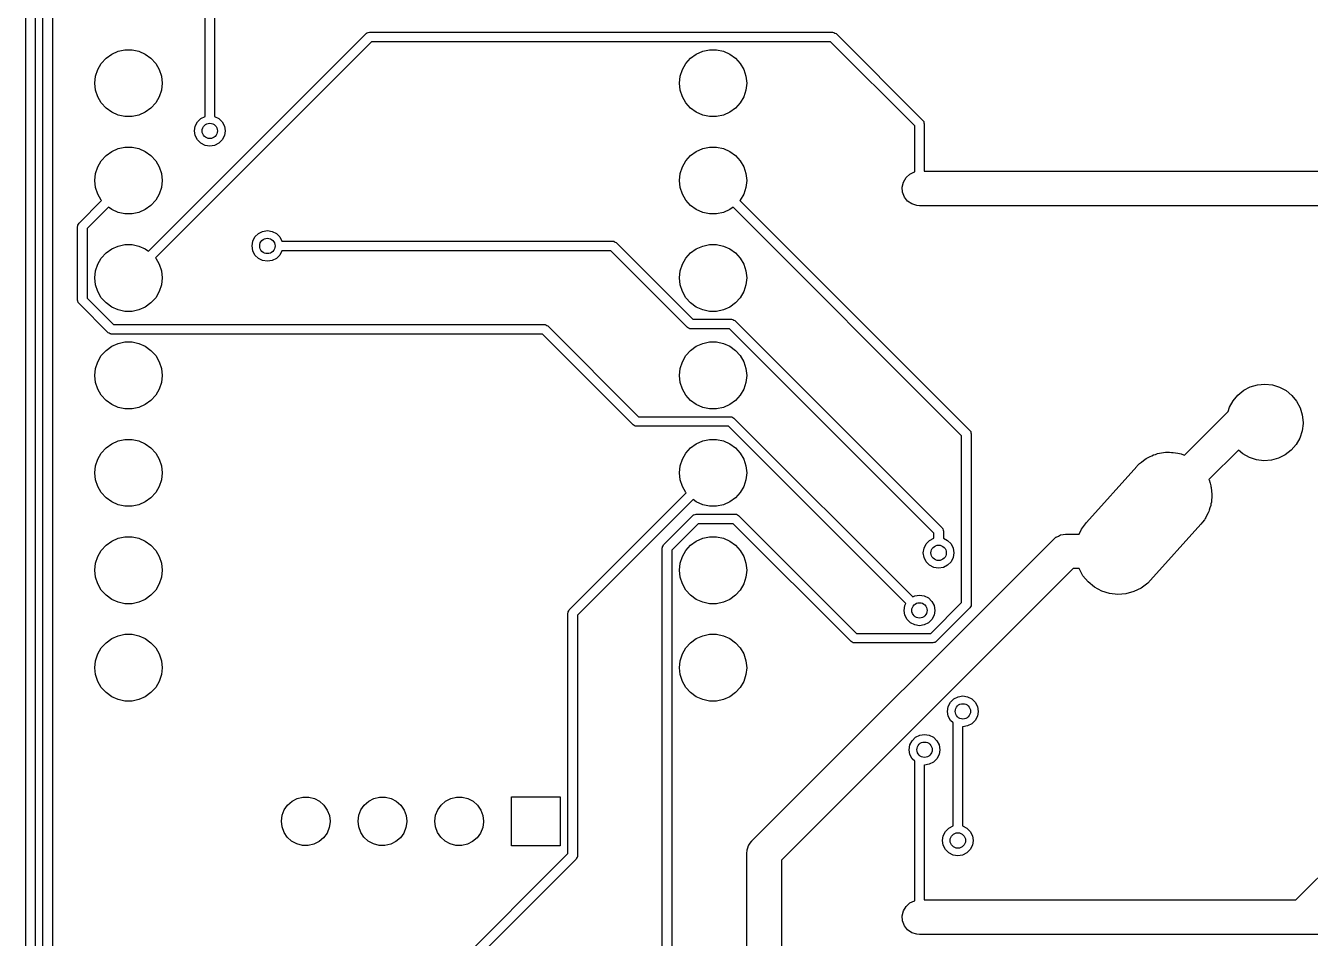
# Model space of a CAD drawing. Extents: x 124.3 to 210.2, y -114.7 to -26.3.
# Drawn here: x 127.2 to 160.69, y -67.05 to -43.26 of the extents above; entities that cross this region are included whole.
import ezdxf

# ---------------------------------------------------------------- set-up
doc = ezdxf.new("R2010")
doc.units = 0
doc.layers.add('BLACK', color=7, linetype='CONTINUOUS')

msp = doc.modelspace()

# ---------------------------------------------------------------- linework, layer by layer
at = {"layer": 'BLACK', "linetype": 'CONTINUOUS'}
for p, q in [((127.2, -106.11), (127.2, -32.8311)), ((127.45, -32.8829), (127.45, -106.058)), ((127.65, -103.141), (127.65, -34.159)), ((127.9, -34.2108), (127.9, -103.089)), ((131.875, -45.6203), (131.875, -36.7658)), ((132.125, -36.714), (132.125, -45.6203)), ((130.402, -49.1357), (136.073, -43.4643)), ((136.073, -43.4643), (136.091, -43.451)), ((136.091, -43.451), (136.094, -43.4475)), ((136.094, -43.4475), (136.096, -43.4467)), ((136.096, -43.4467), (136.102, -43.4428)), ((136.102, -43.4428), (136.132, -43.4364)), ((136.132, -43.4364), (136.161, -43.4277)), ((136.161, -43.4277), (148.237, -43.4277)), ((148.237, -43.4277), (148.259, -43.4309)), ((148.259, -43.4309), (148.263, -43.4306)), ((148.263, -43.4306), (148.266, -43.4319)), ((148.266, -43.4319), (148.272, -43.4328)), ((148.272, -43.4328), (148.298, -43.4495)), ((148.298, -43.4495), (148.325, -43.4643)), ((148.325, -43.4643), (150.588, -45.7277)), ((136.213, -43.6777), (130.581, -49.3099)), ((148.185, -43.6777), (136.213, -43.6777)), ((150.375, -45.8679), (148.185, -43.6777)), ((129.171, -44.2389), (129.294, -44.1028)), ((129.294, -44.1028), (129.442, -43.9951)), ((129.442, -43.9951), (129.609, -43.9206)), ((129.609, -43.9206), (129.788, -43.8825)), ((129.788, -43.8825), (129.972, -43.8825)), ((129.972, -43.8825), (130.151, -43.9206)), ((130.151, -43.9206), (130.318, -43.9951)), ((130.318, -43.9951), (130.466, -44.1028)), ((130.466, -44.1028), (130.589, -44.2389)), ((144.411, -44.2389), (144.534, -44.1028)), ((144.534, -44.1028), (144.682, -43.9951)), ((144.682, -43.9951), (144.849, -43.9206)), ((144.849, -43.9206), (145.028, -43.8825)), ((145.028, -43.8825), (145.212, -43.8825)), ((145.212, -43.8825), (145.391, -43.9206)), ((145.391, -43.9206), (145.558, -43.9951)), ((145.558, -43.9951), (145.706, -44.1028)), ((145.706, -44.1028), (145.829, -44.2389)), ((129.023, -44.5718), (129.079, -44.3976)), ((129.079, -44.3976), (129.171, -44.2389)), ((130.589, -44.2389), (130.681, -44.3976)), ((130.681, -44.3976), (130.737, -44.5718)), ((144.263, -44.5718), (144.319, -44.3976)), ((144.319, -44.3976), (144.411, -44.2389)), ((145.829, -44.2389), (145.921, -44.3976)), ((145.921, -44.3976), (145.977, -44.5718)), ((129.004, -44.754), (129.023, -44.5718)), ((129.023, -44.9362), (129.004, -44.754)), ((130.737, -44.5718), (130.756, -44.754)), ((130.756, -44.754), (130.737, -44.9362)), ((144.244, -44.754), (144.263, -44.5718)), ((144.263, -44.9362), (144.244, -44.754)), ((145.977, -44.5718), (145.996, -44.754)), ((145.996, -44.754), (145.977, -44.9362)), ((129.079, -45.1104), (129.023, -44.9362)), ((129.171, -45.2691), (129.079, -45.1104)), ((130.681, -45.1104), (130.589, -45.2691)), ((130.737, -44.9362), (130.681, -45.1104)), ((144.319, -45.1104), (144.263, -44.9362)), ((144.411, -45.2691), (144.319, -45.1104)), ((145.921, -45.1104), (145.829, -45.2691)), ((145.977, -44.9362), (145.921, -45.1104)), ((129.294, -45.4052), (129.171, -45.2691)), ((129.442, -45.5129), (129.294, -45.4052)), ((129.609, -45.5874), (129.442, -45.5129)), ((130.318, -45.5129), (130.151, -45.5874)), ((130.466, -45.4052), (130.318, -45.5129)), ((130.589, -45.2691), (130.466, -45.4052)), ((144.534, -45.4052), (144.411, -45.2691)), ((144.682, -45.5129), (144.534, -45.4052)), ((144.849, -45.5874), (144.682, -45.5129)), ((145.558, -45.5129), (145.391, -45.5874)), ((145.706, -45.4052), (145.558, -45.5129)), ((145.829, -45.2691), (145.706, -45.4052)), ((129.788, -45.6255), (129.609, -45.5874)), ((129.972, -45.6255), (129.788, -45.6255)), ((130.151, -45.5874), (129.972, -45.6255)), ((131.6, -46), (131.62, -45.8764)), ((131.62, -45.8764), (131.676, -45.7649)), ((131.676, -45.7649), (131.765, -45.6764)), ((131.765, -45.6764), (131.875, -45.6203)), ((132.125, -45.6203), (132.235, -45.6764)), ((132.235, -45.6764), (132.324, -45.7649)), ((132.324, -45.7649), (132.38, -45.8764)), ((132.38, -45.8764), (132.4, -46)), ((145.028, -45.6255), (144.849, -45.5874)), ((145.212, -45.6255), (145.028, -45.6255)), ((145.391, -45.5874), (145.212, -45.6255)), ((150.375, -47.0688), (150.375, -45.8679)), ((150.588, -45.7277), (150.602, -45.7455)), ((150.602, -45.7455), (150.605, -45.7485)), ((150.605, -45.7485), (150.606, -45.7512)), ((150.606, -45.7512), (150.61, -45.7564)), ((150.61, -45.7564), (150.616, -45.7865)), ((150.616, -45.7865), (150.625, -45.8161)), ((150.625, -45.8161), (150.625, -47.05)), ((131.62, -46.1236), (131.6, -46)), ((131.676, -46.2351), (131.62, -46.1236)), ((132.38, -46.1236), (132.324, -46.2351)), ((132.4, -46), (132.38, -46.1236)), ((129.294, -46.6428), (129.442, -46.5351)), ((129.442, -46.5351), (129.609, -46.4606)), ((129.609, -46.4606), (129.788, -46.4225)), ((129.788, -46.4225), (129.972, -46.4225)), ((129.972, -46.4225), (130.151, -46.4606)), ((130.151, -46.4606), (130.318, -46.5351)), ((130.318, -46.5351), (130.466, -46.6428)), ((131.765, -46.3236), (131.676, -46.2351)), ((131.876, -46.3804), (131.765, -46.3236)), ((132, -46.4), (131.876, -46.3804)), ((132.124, -46.3804), (132, -46.4)), ((132.235, -46.3236), (132.124, -46.3804)), ((132.324, -46.2351), (132.235, -46.3236)), ((144.534, -46.6428), (144.682, -46.5351)), ((144.682, -46.5351), (144.849, -46.4606)), ((144.849, -46.4606), (145.028, -46.4225)), ((145.028, -46.4225), (145.212, -46.4225)), ((145.212, -46.4225), (145.391, -46.4606)), ((145.391, -46.4606), (145.558, -46.5351)), ((145.558, -46.5351), (145.706, -46.6428)), ((129.079, -46.9376), (129.171, -46.7789)), ((129.171, -46.7789), (129.294, -46.6428)), ((130.466, -46.6428), (130.589, -46.7789)), ((130.589, -46.7789), (130.681, -46.9376)), ((144.319, -46.9376), (144.411, -46.7789)), ((144.411, -46.7789), (144.534, -46.6428)), ((145.706, -46.6428), (145.829, -46.7789)), ((145.829, -46.7789), (145.921, -46.9376)), ((129.004, -47.294), (129.023, -47.1118)), ((129.023, -47.1118), (129.079, -46.9376)), ((130.681, -46.9376), (130.737, -47.1118)), ((130.737, -47.1118), (130.756, -47.294)), ((144.244, -47.294), (144.263, -47.1118)), ((144.263, -47.1118), (144.319, -46.9376)), ((145.921, -46.9376), (145.977, -47.1118)), ((145.977, -47.1118), (145.996, -47.294)), ((150.082, -47.3343), (150.149, -47.2186)), ((150.149, -47.2186), (150.247, -47.1278)), ((150.247, -47.1278), (150.368, -47.0699)), ((150.368, -47.0699), (150.375, -47.0688)), ((150.625, -47.05), (161.314, -47.05)), ((129.023, -47.4762), (129.004, -47.294)), ((129.079, -47.6504), (129.023, -47.4762)), ((130.737, -47.4762), (130.681, -47.6504)), ((130.756, -47.294), (130.737, -47.4762)), ((144.263, -47.4762), (144.244, -47.294)), ((144.319, -47.6504), (144.263, -47.4762)), ((145.977, -47.4762), (145.921, -47.6504)), ((145.996, -47.294), (145.977, -47.4762)), ((150.051, -47.4647), (150.082, -47.3343)), ((150.061, -47.5982), (150.051, -47.4647)), ((128.59, -48.4069), (129.179, -47.8181)), ((129.171, -47.8091), (129.079, -47.6504)), ((129.179, -47.8181), (129.171, -47.8091)), ((130.589, -47.8091), (130.466, -47.9452)), ((130.681, -47.6504), (130.589, -47.8091)), ((144.411, -47.8091), (144.319, -47.6504)), ((144.534, -47.9452), (144.411, -47.8091)), ((145.829, -47.8091), (145.821, -47.8181)), ((145.821, -47.8181), (151.813, -53.8106)), ((145.921, -47.6504), (145.829, -47.8091)), ((150.109, -47.723), (150.061, -47.5982)), ((150.192, -47.828), (150.109, -47.723)), ((150.302, -47.9041), (150.192, -47.828)), ((129.358, -47.9923), (128.804, -48.5471)), ((129.442, -48.0529), (129.358, -47.9923)), ((129.609, -48.1274), (129.442, -48.0529)), ((129.788, -48.1655), (129.609, -48.1274)), ((129.972, -48.1655), (129.788, -48.1655)), ((130.151, -48.1274), (129.972, -48.1655)), ((130.318, -48.0529), (130.151, -48.1274)), ((130.466, -47.9452), (130.318, -48.0529)), ((144.682, -48.0529), (144.534, -47.9452)), ((144.849, -48.1274), (144.682, -48.0529)), ((145.028, -48.1655), (144.849, -48.1274)), ((145.212, -48.1655), (145.028, -48.1655)), ((145.391, -48.1274), (145.212, -48.1655)), ((145.558, -48.0529), (145.391, -48.1274)), ((145.642, -47.9923), (145.558, -48.0529)), ((151.6, -53.9508), (145.642, -47.9923)), ((150.43, -47.9445), (150.302, -47.9041)), ((150.5, -47.95), (150.43, -47.9445)), ((194.413, -47.95), (150.5, -47.95)), ((128.554, -48.4953), (128.557, -48.4733)), ((128.554, -50.4106), (128.554, -48.4953)), ((128.557, -48.4687), (128.558, -48.4662)), ((128.557, -48.4733), (128.557, -48.4687)), ((128.558, -48.4662), (128.559, -48.4598)), ((128.559, -48.4598), (128.576, -48.4339)), ((128.576, -48.4339), (128.59, -48.4069)), ((128.804, -48.5471), (128.804, -50.3588)), ((133.1, -49), (133.12, -48.8764)), ((133.12, -48.8764), (133.176, -48.7649)), ((133.176, -48.7649), (133.265, -48.6764)), ((133.265, -48.6764), (133.376, -48.6196)), ((133.376, -48.6196), (133.5, -48.6)), ((133.5, -48.6), (133.624, -48.6196)), ((133.624, -48.6196), (133.735, -48.6764)), ((133.735, -48.6764), (133.824, -48.7649)), ((133.824, -48.7649), (133.88, -48.875)), ((133.88, -48.875), (142.508, -48.875)), ((142.508, -48.875), (142.53, -48.8782)), ((142.53, -48.8782), (142.535, -48.8779)), ((142.535, -48.8779), (142.537, -48.8792)), ((142.537, -48.8792), (142.544, -48.8801)), ((142.544, -48.8801), (142.569, -48.8968)), ((129.171, -49.3189), (129.294, -49.1828)), ((129.294, -49.1828), (129.442, -49.0751)), ((129.442, -49.0751), (129.609, -49.0006)), ((129.609, -49.0006), (129.788, -48.9625)), ((129.788, -48.9625), (129.972, -48.9625)), ((129.972, -48.9625), (130.151, -49.0006)), ((130.151, -49.0006), (130.318, -49.0751)), ((130.318, -49.0751), (130.402, -49.1357)), ((133.12, -49.1236), (133.1, -49)), ((133.176, -49.2351), (133.12, -49.1236)), ((133.88, -49.125), (133.824, -49.2351)), ((142.456, -49.125), (133.88, -49.125)), ((144.455, -51.1237), (142.456, -49.125)), ((142.569, -48.8968), (142.596, -48.9116)), ((142.596, -48.9116), (144.595, -50.9103)), ((144.411, -49.3189), (144.534, -49.1828)), ((144.534, -49.1828), (144.682, -49.0751)), ((144.682, -49.0751), (144.849, -49.0006)), ((144.849, -49.0006), (145.028, -48.9625)), ((145.028, -48.9625), (145.212, -48.9625)), ((145.212, -48.9625), (145.391, -49.0006)), ((145.391, -49.0006), (145.558, -49.0751)), ((145.558, -49.0751), (145.706, -49.1828)), ((145.706, -49.1828), (145.829, -49.3189)), ((129.023, -49.6518), (129.079, -49.4776)), ((129.079, -49.4776), (129.171, -49.3189)), ((130.581, -49.3099), (130.589, -49.3189)), ((130.589, -49.3189), (130.681, -49.4776)), ((130.681, -49.4776), (130.737, -49.6518)), ((133.265, -49.3236), (133.176, -49.2351)), ((133.376, -49.3804), (133.265, -49.3236)), ((133.5, -49.4), (133.376, -49.3804)), ((133.624, -49.3804), (133.5, -49.4)), ((133.735, -49.3236), (133.624, -49.3804)), ((133.824, -49.2351), (133.735, -49.3236)), ((144.263, -49.6518), (144.319, -49.4776)), ((144.319, -49.4776), (144.411, -49.3189)), ((145.829, -49.3189), (145.921, -49.4776)), ((145.921, -49.4776), (145.977, -49.6518)), ((129.004, -49.834), (129.023, -49.6518)), ((129.023, -50.0162), (129.004, -49.834)), ((130.737, -49.6518), (130.756, -49.834)), ((130.756, -49.834), (130.737, -50.0162)), ((144.244, -49.834), (144.263, -49.6518)), ((144.263, -50.0162), (144.244, -49.834)), ((145.977, -49.6518), (145.996, -49.834)), ((145.996, -49.834), (145.977, -50.0162)), ((129.079, -50.1904), (129.023, -50.0162)), ((129.171, -50.3491), (129.079, -50.1904)), ((130.681, -50.1904), (130.589, -50.3491)), ((130.737, -50.0162), (130.681, -50.1904)), ((144.319, -50.1904), (144.263, -50.0162)), ((144.411, -50.3491), (144.319, -50.1904)), ((145.921, -50.1904), (145.829, -50.3491)), ((145.977, -50.0162), (145.921, -50.1904)), ((128.562, -50.4402), (128.554, -50.4106)), ((128.569, -50.4703), (128.562, -50.4402)), ((128.573, -50.4755), (128.569, -50.4703)), ((128.574, -50.4782), (128.573, -50.4755)), ((128.577, -50.4812), (128.574, -50.4782)), ((128.59, -50.499), (128.577, -50.4812)), ((129.352, -51.2611), (128.59, -50.499)), ((128.804, -50.3588), (129.493, -51.0477)), ((129.294, -50.4852), (129.171, -50.3491)), ((129.442, -50.5929), (129.294, -50.4852)), ((130.466, -50.4852), (130.318, -50.5929)), ((130.589, -50.3491), (130.466, -50.4852)), ((144.534, -50.4852), (144.411, -50.3491)), ((144.682, -50.5929), (144.534, -50.4852)), ((145.706, -50.4852), (145.558, -50.5929)), ((145.829, -50.3491), (145.706, -50.4852)), ((129.609, -50.6674), (129.442, -50.5929)), ((129.788, -50.7055), (129.609, -50.6674)), ((129.972, -50.7055), (129.788, -50.7055)), ((130.151, -50.6674), (129.972, -50.7055)), ((130.318, -50.5929), (130.151, -50.6674)), ((144.849, -50.6674), (144.682, -50.5929)), ((145.028, -50.7055), (144.849, -50.6674)), ((145.212, -50.7055), (145.028, -50.7055)), ((145.391, -50.6674), (145.212, -50.7055)), ((145.558, -50.5929), (145.391, -50.6674)), ((129.493, -51.0477), (140.723, -51.0477)), ((140.723, -51.0477), (140.745, -51.0509)), ((140.745, -51.0509), (140.749, -51.0506)), ((140.749, -51.0506), (140.752, -51.0519)), ((140.752, -51.0519), (140.758, -51.0528)), ((140.758, -51.0528), (140.784, -51.0695)), ((140.784, -51.0695), (140.811, -51.0843)), ((140.811, -51.0843), (143.177, -53.4503)), ((144.482, -51.1385), (144.455, -51.1237)), ((144.508, -51.1552), (144.482, -51.1385)), ((144.514, -51.1561), (144.508, -51.1552)), ((144.517, -51.1574), (144.514, -51.1561)), ((144.521, -51.1571), (144.517, -51.1574)), ((144.543, -51.1603), (144.521, -51.1571)), ((145.549, -51.1603), (144.543, -51.1603)), ((144.595, -50.9103), (145.601, -50.9103)), ((150.875, -56.4861), (145.549, -51.1603)), ((145.601, -50.9103), (145.623, -50.9135)), ((145.623, -50.9135), (145.628, -50.9132)), ((145.628, -50.9132), (145.63, -50.9145)), ((145.63, -50.9145), (145.636, -50.9154)), ((145.636, -50.9154), (145.662, -50.9322)), ((145.662, -50.9322), (145.689, -50.9469)), ((145.689, -50.9469), (151.088, -56.3459)), ((129.379, -51.2759), (129.352, -51.2611)), ((129.405, -51.2926), (129.379, -51.2759)), ((129.412, -51.2935), (129.405, -51.2926)), ((129.414, -51.2948), (129.412, -51.2935)), ((129.419, -51.2945), (129.414, -51.2948)), ((129.441, -51.2977), (129.419, -51.2945)), ((140.671, -51.2977), (129.441, -51.2977)), ((129.442, -51.6151), (129.609, -51.5406)), ((129.609, -51.5406), (129.788, -51.5025)), ((129.788, -51.5025), (129.972, -51.5025)), ((129.972, -51.5025), (130.151, -51.5406)), ((130.151, -51.5406), (130.318, -51.6151)), ((143.001, -53.6273), (140.671, -51.2977)), ((144.682, -51.6151), (144.849, -51.5406)), ((144.849, -51.5406), (145.028, -51.5025)), ((145.028, -51.5025), (145.212, -51.5025)), ((145.212, -51.5025), (145.391, -51.5406)), ((145.391, -51.5406), (145.558, -51.6151)), ((129.079, -52.0176), (129.171, -51.8589)), ((129.171, -51.8589), (129.294, -51.7228)), ((129.294, -51.7228), (129.442, -51.6151)), ((130.318, -51.6151), (130.466, -51.7228)), ((130.466, -51.7228), (130.589, -51.8589)), ((130.589, -51.8589), (130.681, -52.0176)), ((144.319, -52.0176), (144.411, -51.8589)), ((144.411, -51.8589), (144.534, -51.7228)), ((144.534, -51.7228), (144.682, -51.6151)), ((145.558, -51.6151), (145.706, -51.7228)), ((145.706, -51.7228), (145.829, -51.8589)), ((145.829, -51.8589), (145.921, -52.0176)), ((129.004, -52.374), (129.023, -52.1918)), ((129.023, -52.1918), (129.079, -52.0176)), ((130.681, -52.0176), (130.737, -52.1918)), ((130.737, -52.1918), (130.756, -52.374)), ((144.244, -52.374), (144.263, -52.1918)), ((144.263, -52.1918), (144.319, -52.0176)), ((145.921, -52.0176), (145.977, -52.1918)), ((145.977, -52.1918), (145.996, -52.374)), ((129.023, -52.5562), (129.004, -52.374)), ((129.079, -52.7304), (129.023, -52.5562)), ((130.737, -52.5562), (130.681, -52.7304)), ((130.756, -52.374), (130.737, -52.5562)), ((144.263, -52.5562), (144.244, -52.374)), ((144.319, -52.7304), (144.263, -52.5562)), ((145.977, -52.5562), (145.921, -52.7304)), ((145.996, -52.374), (145.977, -52.5562)), ((129.171, -52.8891), (129.079, -52.7304)), ((129.294, -53.0252), (129.171, -52.8891)), ((130.589, -52.8891), (130.466, -53.0252)), ((130.681, -52.7304), (130.589, -52.8891)), ((144.411, -52.8891), (144.319, -52.7304)), ((144.534, -53.0252), (144.411, -52.8891)), ((145.829, -52.8891), (145.706, -53.0252)), ((145.921, -52.7304), (145.829, -52.8891)), ((158.675, -53.035), (158.8, -52.8855)), ((158.8, -52.8855), (158.952, -52.7632)), ((158.952, -52.7632), (159.125, -52.6728)), ((159.125, -52.6728), (159.313, -52.6177)), ((159.313, -52.6177), (159.507, -52.6)), ((159.507, -52.6), (159.701, -52.6204)), ((159.701, -52.6204), (159.888, -52.6781)), ((159.888, -52.6781), (160.059, -52.771)), ((160.059, -52.771), (160.21, -52.8954)), ((160.21, -52.8954), (160.333, -53.0466)), ((129.442, -53.1329), (129.294, -53.0252)), ((129.609, -53.2074), (129.442, -53.1329)), ((129.788, -53.2455), (129.609, -53.2074)), ((129.972, -53.2455), (129.788, -53.2455)), ((130.151, -53.2074), (129.972, -53.2455)), ((130.318, -53.1329), (130.151, -53.2074)), ((130.466, -53.0252), (130.318, -53.1329)), ((144.682, -53.1329), (144.534, -53.0252)), ((144.849, -53.2074), (144.682, -53.1329)), ((145.028, -53.2455), (144.849, -53.2074)), ((145.212, -53.2455), (145.028, -53.2455)), ((145.391, -53.2074), (145.212, -53.2455)), ((145.558, -53.1329), (145.391, -53.2074)), ((145.706, -53.0252), (145.558, -53.1329)), ((158.545, -53.3184), (158.581, -53.2061)), ((158.581, -53.2061), (158.675, -53.035)), ((160.333, -53.0466), (160.425, -53.2189)), ((160.425, -53.2189), (160.481, -53.4058)), ((143.177, -53.4503), (145.575, -53.4503)), ((145.575, -53.4503), (145.597, -53.4535)), ((145.597, -53.4535), (145.602, -53.4532)), ((145.602, -53.4532), (145.604, -53.4545)), ((145.604, -53.4545), (145.611, -53.4554)), ((145.611, -53.4554), (145.637, -53.4721)), ((145.637, -53.4721), (145.664, -53.4869)), ((145.664, -53.4869), (150.323, -58.1466)), ((157.409, -54.4546), (158.545, -53.3184)), ((160.481, -53.4058), (160.5, -53.6)), ((143.037, -53.6637), (143.001, -53.6273)), ((143.064, -53.6785), (143.037, -53.6637)), ((143.09, -53.6952), (143.064, -53.6785)), ((143.096, -53.6961), (143.09, -53.6952)), ((143.099, -53.6974), (143.096, -53.6961)), ((143.103, -53.6971), (143.099, -53.6974)), ((143.125, -53.7003), (143.103, -53.6971)), ((145.524, -53.7003), (143.125, -53.7003)), ((150.147, -58.3234), (145.524, -53.7003)), ((151.813, -53.8106), (151.827, -53.8284)), ((151.827, -53.8284), (151.83, -53.8315)), ((151.83, -53.8315), (151.831, -53.8342)), ((151.831, -53.8342), (151.835, -53.8394)), ((151.835, -53.8394), (151.841, -53.8695)), ((151.841, -53.8695), (151.85, -53.899)), ((151.85, -53.899), (151.85, -58.348)), ((160.475, -53.8215), (160.414, -54.0067)), ((160.5, -53.6279), (160.475, -53.8215)), ((160.5, -53.6), (160.5, -53.6279)), ((129.294, -54.2628), (129.442, -54.1551)), ((129.442, -54.1551), (129.609, -54.0806)), ((129.609, -54.0806), (129.788, -54.0425)), ((129.788, -54.0425), (129.972, -54.0425)), ((129.972, -54.0425), (130.151, -54.0806)), ((130.151, -54.0806), (130.318, -54.1551)), ((130.318, -54.1551), (130.466, -54.2628)), ((144.534, -54.2628), (144.682, -54.1551)), ((144.682, -54.1551), (144.849, -54.0806)), ((144.849, -54.0806), (145.028, -54.0425)), ((145.028, -54.0425), (145.212, -54.0425)), ((145.212, -54.0425), (145.391, -54.0806)), ((145.391, -54.0806), (145.558, -54.1551)), ((145.558, -54.1551), (145.706, -54.2628)), ((151.6, -58.2962), (151.6, -53.9508)), ((160.317, -54.1764), (160.19, -54.3242)), ((160.414, -54.0067), (160.317, -54.1764)), ((129.023, -54.7318), (129.079, -54.5576)), ((129.079, -54.5576), (129.171, -54.3989)), ((129.171, -54.3989), (129.294, -54.2628)), ((130.466, -54.2628), (130.589, -54.3989)), ((130.589, -54.3989), (130.681, -54.5576)), ((130.681, -54.5576), (130.737, -54.7318)), ((144.263, -54.7318), (144.319, -54.5576)), ((144.319, -54.5576), (144.411, -54.3989)), ((144.411, -54.3989), (144.534, -54.2628)), ((145.706, -54.2628), (145.829, -54.3989)), ((145.829, -54.3989), (145.921, -54.5576)), ((145.921, -54.5576), (145.977, -54.7318)), ((156.339, -54.5899), (156.377, -54.5671)), ((156.377, -54.5671), (156.411, -54.5418)), ((156.411, -54.5418), (156.462, -54.5165)), ((156.462, -54.5165), (156.516, -54.4846)), ((156.516, -54.4846), (156.561, -54.4678)), ((156.561, -54.4678), (156.602, -54.4476)), ((156.602, -54.4476), (156.654, -54.4334)), ((156.654, -54.4334), (156.709, -54.4133)), ((156.709, -54.4133), (156.761, -54.4044)), ((156.761, -54.4044), (156.809, -54.3914)), ((156.809, -54.3914), (156.859, -54.3876)), ((156.859, -54.3876), (156.912, -54.3785)), ((156.912, -54.3785), (156.969, -54.3792)), ((156.969, -54.3792), (157.022, -54.3752)), ((157.022, -54.3752), (157.068, -54.3805)), ((157.068, -54.3805), (157.118, -54.3812)), ((157.118, -54.3812), (157.178, -54.3931)), ((157.178, -54.3931), (157.234, -54.3996)), ((157.234, -54.3996), (157.275, -54.4124)), ((157.275, -54.4124), (157.32, -54.4213)), ((157.32, -54.4213), (157.381, -54.4457)), ((157.381, -54.4457), (157.409, -54.4546)), ((158.814, -54.3227), (158.047, -55.0897)), ((158.929, -54.4211), (158.814, -54.3227)), ((159.1, -54.5164), (158.929, -54.4211)), ((159.285, -54.5767), (159.1, -54.5164)), ((159.479, -54.5998), (159.285, -54.5767)), ((159.674, -54.5848), (159.479, -54.5998)), ((159.862, -54.5323), (159.674, -54.5848)), ((160.036, -54.4443), (159.862, -54.5323)), ((160.19, -54.3242), (160.036, -54.4443)), ((129.004, -54.914), (129.023, -54.7318)), ((129.023, -55.0962), (129.004, -54.914)), ((130.737, -54.7318), (130.756, -54.914)), ((130.756, -54.914), (130.737, -55.0962)), ((144.244, -54.914), (144.263, -54.7318)), ((144.263, -55.0962), (144.244, -54.914)), ((145.977, -54.7318), (145.996, -54.914)), ((145.996, -54.914), (145.977, -55.0962)), ((154.853, -56.2087), (156.163, -54.7487)), ((156.163, -54.7487), (156.178, -54.7332)), ((156.178, -54.7332), (156.184, -54.7256)), ((156.184, -54.7256), (156.195, -54.7155)), ((156.195, -54.7155), (156.24, -54.6706)), ((156.24, -54.6706), (156.289, -54.6338)), ((156.289, -54.6338), (156.339, -54.5899)), ((129.079, -55.2704), (129.023, -55.0962)), ((130.737, -55.0962), (130.681, -55.2704)), ((144.319, -55.2704), (144.263, -55.0962)), ((145.977, -55.0962), (145.921, -55.2704)), ((158.047, -55.0897), (158.05, -55.0968)), ((158.05, -55.0968), (158.075, -55.1832)), ((158.075, -55.1832), (158.098, -55.2546)), ((158.098, -55.2546), (158.1, -55.2746)), ((129.171, -55.4291), (129.079, -55.2704)), ((129.294, -55.5652), (129.171, -55.4291)), ((129.442, -55.6729), (129.294, -55.5652)), ((130.466, -55.5652), (130.318, -55.6729)), ((130.589, -55.4291), (130.466, -55.5652)), ((130.681, -55.2704), (130.589, -55.4291)), ((141.372, -58.4856), (144.419, -55.4381)), ((144.411, -55.4291), (144.319, -55.2704)), ((144.419, -55.4381), (144.411, -55.4291)), ((145.706, -55.5652), (145.558, -55.6729)), ((145.829, -55.4291), (145.706, -55.5652)), ((145.921, -55.2704), (145.829, -55.4291)), ((158.1, -55.2746), (158.106, -55.295)), ((158.106, -55.295), (158.115, -55.3903)), ((158.123, -55.5589), (158.114, -55.6219)), ((158.115, -55.3903), (158.124, -55.4666)), ((158.124, -55.4666), (158.123, -55.4829)), ((158.123, -55.4829), (158.125, -55.5)), ((158.125, -55.5), (158.123, -55.5589)), ((129.609, -55.7474), (129.442, -55.6729)), ((129.788, -55.7855), (129.609, -55.7474)), ((129.972, -55.7855), (129.788, -55.7855)), ((130.151, -55.7474), (129.972, -55.7855)), ((130.318, -55.6729), (130.151, -55.7474)), ((144.598, -55.6123), (141.585, -58.6258)), ((144.682, -55.6729), (144.598, -55.6123)), ((144.849, -55.7474), (144.682, -55.6729)), ((145.028, -55.7855), (144.849, -55.7474)), ((145.212, -55.7855), (145.028, -55.7855)), ((145.391, -55.7474), (145.212, -55.7855)), ((145.558, -55.6729), (145.391, -55.7474)), ((158.04, -55.9201), (158.028, -55.9576)), ((158.056, -55.8866), (158.04, -55.9201)), ((158.072, -55.8271), (158.056, -55.8866)), ((158.094, -55.7626), (158.072, -55.8271)), ((158.1, -55.7194), (158.094, -55.7626)), ((158.111, -55.6799), (158.1, -55.7194)), ((158.114, -55.6219), (158.111, -55.6799)), ((143.83, -56.789), (144.592, -56.0269)), ((144.733, -56.2403), (144.044, -56.9292)), ((144.592, -56.0269), (144.61, -56.0136)), ((144.61, -56.0136), (144.613, -56.0101)), ((144.613, -56.0101), (144.616, -56.0093)), ((144.616, -56.0093), (144.621, -56.0054)), ((144.621, -56.0054), (144.651, -55.999)), ((144.651, -55.999), (144.681, -55.9903)), ((144.681, -55.9903), (145.697, -55.9903)), ((145.645, -56.2403), (144.733, -56.2403)), ((148.718, -59.3134), (145.645, -56.2403)), ((145.697, -55.9903), (145.719, -55.9935)), ((145.719, -55.9935), (145.723, -55.9932)), ((145.723, -55.9932), (145.726, -55.9945)), ((145.726, -55.9945), (145.732, -55.9954)), ((145.732, -55.9954), (145.758, -56.0121)), ((145.758, -56.0121), (145.785, -56.0269)), ((145.785, -56.0269), (148.858, -59.1)), ((154.726, -56.3806), (154.853, -56.2087)), ((157.837, -56.2513), (156.527, -57.7113)), ((157.878, -56.1966), (157.837, -56.2513)), ((157.927, -56.1372), (157.878, -56.1966)), ((157.944, -56.1063), (157.927, -56.1372)), ((157.964, -56.0794), (157.944, -56.1063)), ((157.992, -56.0209), (157.964, -56.0794)), ((158.028, -55.9576), (157.992, -56.0209)), ((129.609, -56.6206), (129.788, -56.5825)), ((129.788, -56.5825), (129.972, -56.5825)), ((129.972, -56.5825), (130.151, -56.6206)), ((144.849, -56.6206), (145.028, -56.5825)), ((145.028, -56.5825), (145.212, -56.5825)), ((145.212, -56.5825), (145.391, -56.6206)), ((150.875, -56.6203), (150.875, -56.4861)), ((151.088, -56.3459), (151.102, -56.3638)), ((151.102, -56.3638), (151.105, -56.3668)), ((151.105, -56.3668), (151.106, -56.3695)), ((151.106, -56.3695), (151.11, -56.3747)), ((151.11, -56.3747), (151.116, -56.4048)), ((151.116, -56.4048), (151.125, -56.4343)), ((151.125, -56.4343), (151.125, -56.6203)), ((154.002, -56.6418), (154.055, -56.5959)), ((154.055, -56.5959), (154.062, -56.5927)), ((154.062, -56.5927), (154.067, -56.5878)), ((154.067, -56.5878), (154.121, -56.5619)), ((154.121, -56.5619), (154.174, -56.5343)), ((154.174, -56.5343), (154.181, -56.533)), ((154.181, -56.533), (154.188, -56.5299)), ((154.188, -56.5299), (154.247, -56.521)), ((154.247, -56.521), (154.306, -56.5102)), ((154.306, -56.5102), (154.313, -56.5111)), ((154.313, -56.5111), (154.32, -56.51)), ((154.32, -56.51), (154.664, -56.51)), ((154.664, -56.51), (154.726, -56.3806)), ((129.171, -56.9389), (129.294, -56.8028)), ((129.294, -56.8028), (129.442, -56.6951)), ((129.442, -56.6951), (129.609, -56.6206)), ((130.151, -56.6206), (130.318, -56.6951)), ((130.318, -56.6951), (130.466, -56.8028)), ((130.466, -56.8028), (130.589, -56.9389)), ((143.794, -56.8774), (143.797, -56.8553)), ((143.794, -68.2987), (143.794, -56.8774)), ((143.797, -56.8507), (143.798, -56.8483)), ((143.797, -56.8553), (143.797, -56.8507)), ((143.798, -56.8483), (143.799, -56.8419)), ((143.799, -56.8419), (143.816, -56.816)), ((143.816, -56.816), (143.83, -56.789)), ((144.044, -56.9292), (144.044, -68.2469)), ((144.411, -56.9389), (144.534, -56.8028)), ((144.534, -56.8028), (144.682, -56.6951)), ((144.682, -56.6951), (144.849, -56.6206)), ((145.391, -56.6206), (145.558, -56.6951)), ((145.558, -56.6951), (145.706, -56.8028)), ((145.706, -56.8028), (145.829, -56.9389)), ((146.132, -64.5118), (154.002, -56.6418)), ((150.6, -57), (150.62, -56.8764)), ((150.62, -56.8764), (150.676, -56.7649)), ((150.676, -56.7649), (150.765, -56.6764)), ((150.765, -56.6764), (150.875, -56.6203)), ((151.125, -56.6203), (151.235, -56.6764)), ((151.235, -56.6764), (151.324, -56.7649)), ((151.324, -56.7649), (151.38, -56.8764)), ((151.38, -56.8764), (151.4, -57)), ((129.023, -57.2718), (129.079, -57.0976)), ((129.079, -57.0976), (129.171, -56.9389)), ((130.589, -56.9389), (130.681, -57.0976)), ((130.681, -57.0976), (130.737, -57.2718)), ((144.263, -57.2718), (144.319, -57.0976)), ((144.319, -57.0976), (144.411, -56.9389)), ((145.829, -56.9389), (145.921, -57.0976)), ((145.921, -57.0976), (145.977, -57.2718)), ((150.62, -57.1236), (150.6, -57)), ((150.676, -57.2351), (150.62, -57.1236)), ((150.765, -57.3236), (150.676, -57.2351)), ((151.324, -57.2351), (151.235, -57.3236)), ((151.38, -57.1236), (151.324, -57.2351)), ((151.4, -57), (151.38, -57.1236)), ((129.004, -57.454), (129.023, -57.2718)), ((129.023, -57.6362), (129.004, -57.454)), ((130.737, -57.2718), (130.756, -57.454)), ((130.756, -57.454), (130.737, -57.6362)), ((144.244, -57.454), (144.263, -57.2718)), ((144.263, -57.6362), (144.244, -57.454)), ((145.977, -57.2718), (145.996, -57.454)), ((145.996, -57.454), (145.977, -57.6362)), ((154.506, -57.41), (146.9, -65.0164)), ((150.876, -57.3804), (150.765, -57.3236)), ((151, -57.4), (150.876, -57.3804)), ((151.124, -57.3804), (151, -57.4)), ((151.235, -57.3236), (151.124, -57.3804)), ((154.659, -57.41), (154.506, -57.41)), ((154.762, -57.5956), (154.659, -57.41)), ((154.899, -57.7597), (154.762, -57.5956)), ((129.079, -57.8104), (129.023, -57.6362)), ((129.171, -57.9691), (129.079, -57.8104)), ((130.681, -57.8104), (130.589, -57.9691)), ((130.737, -57.6362), (130.681, -57.8104)), ((144.319, -57.8104), (144.263, -57.6362)), ((144.411, -57.9691), (144.319, -57.8104)), ((145.921, -57.8104), (145.829, -57.9691)), ((145.977, -57.6362), (145.921, -57.8104)), ((155.064, -57.8949), (154.899, -57.7597)), ((155.252, -57.9963), (155.064, -57.8949)), ((156.279, -57.9182), (156.088, -58.0124)), ((156.45, -57.7894), (156.279, -57.9182)), ((156.527, -57.7113), (156.45, -57.7894)), ((129.294, -58.1052), (129.171, -57.9691)), ((129.442, -58.2129), (129.294, -58.1052)), ((129.609, -58.2874), (129.442, -58.2129)), ((130.318, -58.2129), (130.151, -58.2874)), ((130.466, -58.1052), (130.318, -58.2129)), ((130.589, -57.9691), (130.466, -58.1052)), ((144.534, -58.1052), (144.411, -57.9691)), ((144.682, -58.2129), (144.534, -58.1052)), ((144.849, -58.2874), (144.682, -58.2129)), ((145.558, -58.2129), (145.391, -58.2874)), ((145.706, -58.1052), (145.558, -58.2129)), ((145.829, -57.9691), (145.706, -58.1052)), ((150.323, -58.1466), (150.376, -58.1196)), ((150.376, -58.1196), (150.5, -58.1)), ((150.5, -58.1), (150.624, -58.1196)), ((150.624, -58.1196), (150.735, -58.1764)), ((150.735, -58.1764), (150.824, -58.2649)), ((150.824, -58.2649), (150.88, -58.3764)), ((155.456, -58.0604), (155.252, -57.9963)), ((155.668, -58.0848), (155.456, -58.0604)), ((155.881, -58.0686), (155.668, -58.0848)), ((156.088, -58.0124), (155.881, -58.0686)), ((129.788, -58.3255), (129.609, -58.2874)), ((129.972, -58.3255), (129.788, -58.3255)), ((130.151, -58.2874), (129.972, -58.3255)), ((141.335, -58.574), (141.338, -58.552)), ((141.335, -64.8432), (141.335, -58.574)), ((141.338, -58.5474), (141.339, -58.5449)), ((141.338, -58.552), (141.338, -58.5474)), ((141.339, -58.5449), (141.34, -58.5385)), ((141.34, -58.5385), (141.357, -58.5126)), ((141.357, -58.5126), (141.372, -58.4856)), ((145.028, -58.3255), (144.849, -58.2874)), ((145.212, -58.3255), (145.028, -58.3255)), ((145.391, -58.2874), (145.212, -58.3255)), ((150.1, -58.5), (150.12, -58.3764)), ((150.12, -58.6236), (150.1, -58.5)), ((150.12, -58.3764), (150.147, -58.3234)), ((150.796, -59.1), (151.6, -58.2962)), ((150.88, -58.3764), (150.9, -58.5)), ((150.9, -58.5), (150.88, -58.6236)), ((151.813, -58.4364), (150.936, -59.3134)), ((151.828, -58.4094), (151.813, -58.4364)), ((151.845, -58.3835), (151.828, -58.4094)), ((151.846, -58.3771), (151.845, -58.3835)), ((151.847, -58.3746), (151.846, -58.3771)), ((151.85, -58.348), (151.847, -58.37)), ((151.847, -58.37), (151.847, -58.3746)), ((141.585, -58.6258), (141.585, -64.895)), ((150.176, -58.7351), (150.12, -58.6236)), ((150.265, -58.8236), (150.176, -58.7351)), ((150.376, -58.8804), (150.265, -58.8236)), ((150.5, -58.9), (150.376, -58.8804)), ((150.624, -58.8804), (150.5, -58.9)), ((150.735, -58.8236), (150.624, -58.8804)), ((150.824, -58.7351), (150.735, -58.8236)), ((150.88, -58.6236), (150.824, -58.7351)), ((129.294, -59.3428), (129.442, -59.2351)), ((129.442, -59.2351), (129.609, -59.1606)), ((129.609, -59.1606), (129.788, -59.1225)), ((129.788, -59.1225), (129.972, -59.1225)), ((129.972, -59.1225), (130.151, -59.1606)), ((130.151, -59.1606), (130.318, -59.2351)), ((130.318, -59.2351), (130.466, -59.3428)), ((144.534, -59.3428), (144.682, -59.2351)), ((144.682, -59.2351), (144.849, -59.1606)), ((144.849, -59.1606), (145.028, -59.1225)), ((145.028, -59.1225), (145.212, -59.1225)), ((145.212, -59.1225), (145.391, -59.1606)), ((145.391, -59.1606), (145.558, -59.2351)), ((145.558, -59.2351), (145.706, -59.3428)), ((148.858, -59.1), (150.796, -59.1)), ((129.079, -59.6376), (129.171, -59.4789)), ((129.171, -59.4789), (129.294, -59.3428)), ((130.466, -59.3428), (130.589, -59.4789)), ((130.589, -59.4789), (130.681, -59.6376)), ((144.319, -59.6376), (144.411, -59.4789)), ((144.411, -59.4789), (144.534, -59.3428)), ((145.706, -59.3428), (145.829, -59.4789)), ((145.829, -59.4789), (145.921, -59.6376)), ((148.745, -59.3282), (148.718, -59.3134)), ((148.771, -59.3449), (148.745, -59.3282)), ((148.777, -59.3458), (148.771, -59.3449)), ((148.78, -59.3471), (148.777, -59.3458)), ((148.784, -59.3468), (148.78, -59.3471)), ((148.806, -59.35), (148.784, -59.3468)), ((150.848, -59.35), (148.806, -59.35)), ((150.878, -59.3413), (150.848, -59.35)), ((150.908, -59.3349), (150.878, -59.3413)), ((150.913, -59.331), (150.908, -59.3349)), ((150.916, -59.3302), (150.913, -59.331)), ((150.919, -59.3267), (150.916, -59.3302)), ((150.936, -59.3134), (150.919, -59.3267)), ((129.004, -59.994), (129.023, -59.8118)), ((129.023, -59.8118), (129.079, -59.6376)), ((130.681, -59.6376), (130.737, -59.8118)), ((130.737, -59.8118), (130.756, -59.994)), ((144.244, -59.994), (144.263, -59.8118)), ((144.263, -59.8118), (144.319, -59.6376)), ((145.921, -59.6376), (145.977, -59.8118)), ((145.977, -59.8118), (145.996, -59.994)), ((129.023, -60.1762), (129.004, -59.994)), ((129.079, -60.3504), (129.023, -60.1762)), ((130.737, -60.1762), (130.681, -60.3504)), ((130.756, -59.994), (130.737, -60.1762)), ((144.263, -60.1762), (144.244, -59.994)), ((144.319, -60.3504), (144.263, -60.1762)), ((145.977, -60.1762), (145.921, -60.3504)), ((145.996, -59.994), (145.977, -60.1762)), ((129.171, -60.5091), (129.079, -60.3504)), ((129.294, -60.6452), (129.171, -60.5091)), ((130.589, -60.5091), (130.466, -60.6452)), ((130.681, -60.3504), (130.589, -60.5091)), ((144.411, -60.5091), (144.319, -60.3504)), ((144.534, -60.6452), (144.411, -60.5091)), ((145.829, -60.5091), (145.706, -60.6452)), ((145.921, -60.3504), (145.829, -60.5091)), ((129.442, -60.7529), (129.294, -60.6452)), ((129.609, -60.8274), (129.442, -60.7529)), ((129.788, -60.8655), (129.609, -60.8274)), ((129.972, -60.8655), (129.788, -60.8655)), ((130.151, -60.8274), (129.972, -60.8655)), ((130.318, -60.7529), (130.151, -60.8274)), ((130.466, -60.6452), (130.318, -60.7529)), ((144.682, -60.7529), (144.534, -60.6452)), ((144.849, -60.8274), (144.682, -60.7529)), ((145.028, -60.8655), (144.849, -60.8274)), ((145.212, -60.8655), (145.028, -60.8655)), ((145.391, -60.8274), (145.212, -60.8655)), ((145.558, -60.7529), (145.391, -60.8274)), ((145.706, -60.6452), (145.558, -60.7529)), ((151.252, -61.0089), (151.309, -60.8973)), ((151.309, -60.8973), (151.397, -60.8089)), ((151.397, -60.8089), (151.509, -60.752)), ((151.509, -60.752), (151.632, -60.7325)), ((151.632, -60.7325), (151.756, -60.752)), ((151.756, -60.752), (151.868, -60.8089)), ((151.868, -60.8089), (151.956, -60.8973)), ((151.956, -60.8973), (152.013, -61.0089)), ((151.232, -61.1325), (151.252, -61.0089)), ((151.252, -61.2561), (151.232, -61.1325)), ((151.309, -61.3676), (151.252, -61.2561)), ((152.013, -61.2561), (151.956, -61.3676)), ((152.013, -61.0089), (152.032, -61.1325)), ((152.032, -61.1325), (152.013, -61.2561)), ((151.375, -61.4337), (151.309, -61.3676)), ((151.375, -64.1203), (151.375, -61.4337)), ((151.632, -61.5325), (151.625, -61.5313)), ((151.625, -61.5313), (151.625, -64.1203)), ((151.756, -61.5129), (151.632, -61.5325)), ((151.868, -61.4561), (151.756, -61.5129)), ((151.956, -61.3676), (151.868, -61.4561)), ((150.252, -62.0089), (150.309, -61.8973)), ((150.309, -61.8973), (150.397, -61.8089)), ((150.397, -61.8089), (150.509, -61.752)), ((150.509, -61.752), (150.632, -61.7325)), ((150.632, -61.7325), (150.756, -61.752)), ((150.756, -61.752), (150.868, -61.8089)), ((150.868, -61.8089), (150.956, -61.8973)), ((150.956, -61.8973), (151.013, -62.0089)), ((150.232, -62.1325), (150.252, -62.0089)), ((150.252, -62.2561), (150.232, -62.1325)), ((150.309, -62.3676), (150.252, -62.2561)), ((151.013, -62.2561), (150.956, -62.3676)), ((151.013, -62.0089), (151.032, -62.1325)), ((151.032, -62.1325), (151.013, -62.2561)), ((150.375, -62.4337), (150.309, -62.3676)), ((150.375, -66.0688), (150.375, -62.4337)), ((150.632, -62.5325), (150.625, -62.5313)), ((150.625, -62.5313), (150.625, -66.05)), ((150.756, -62.5129), (150.632, -62.5325)), ((150.868, -62.4561), (150.756, -62.5129)), ((150.956, -62.3676), (150.868, -62.4561)), ((133.94, -63.6999), (134.028, -63.5751)), ((134.028, -63.5751), (134.143, -63.4748)), ((134.143, -63.4748), (134.279, -63.4048)), ((134.279, -63.4048), (134.427, -63.3692)), ((134.427, -63.3692), (134.58, -63.37)), ((134.58, -63.37), (134.728, -63.4072)), ((134.728, -63.4072), (134.862, -63.4786)), ((134.862, -63.4786), (134.976, -63.5801)), ((134.976, -63.5801), (135.063, -63.7058)), ((135.94, -63.6999), (136.028, -63.5751)), ((136.028, -63.5751), (136.143, -63.4748)), ((136.143, -63.4748), (136.279, -63.4048)), ((136.279, -63.4048), (136.427, -63.3692)), ((136.427, -63.3692), (136.58, -63.37)), ((136.58, -63.37), (136.728, -63.4072)), ((136.728, -63.4072), (136.862, -63.4786)), ((136.862, -63.4786), (136.976, -63.5801)), ((136.976, -63.5801), (137.063, -63.7058)), ((137.94, -63.6999), (138.028, -63.5751)), ((138.028, -63.5751), (138.143, -63.4748)), ((138.143, -63.4748), (138.279, -63.4048)), ((138.279, -63.4048), (138.427, -63.3692)), ((138.427, -63.3692), (138.58, -63.37)), ((138.58, -63.37), (138.728, -63.4072)), ((138.728, -63.4072), (138.862, -63.4786)), ((138.862, -63.4786), (138.976, -63.5801)), ((138.976, -63.5801), (139.063, -63.7058)), ((139.865, -64.635), (139.865, -63.365)), ((139.865, -63.365), (141.135, -63.365)), ((141.135, -63.365), (141.135, -64.635)), ((133.865, -63.9933), (133.885, -63.8421)), ((133.885, -63.8421), (133.94, -63.6999)), ((135.063, -63.7058), (135.117, -63.8485)), ((135.117, -63.8485), (135.135, -64)), ((135.865, -63.9933), (135.885, -63.8421)), ((135.885, -63.8421), (135.94, -63.6999)), ((137.063, -63.7058), (137.117, -63.8485)), ((137.117, -63.8485), (137.135, -64)), ((137.865, -63.9933), (137.885, -63.8421)), ((137.885, -63.8421), (137.94, -63.6999)), ((139.063, -63.7058), (139.117, -63.8485)), ((139.117, -63.8485), (139.135, -64)), ((133.882, -64.145), (133.865, -63.9933)), ((133.934, -64.2883), (133.882, -64.145)), ((134.019, -64.4149), (133.934, -64.2883)), ((135.113, -64.1643), (135.056, -64.3059)), ((135.135, -64.0133), (135.113, -64.1643)), ((135.135, -64), (135.135, -64.0133)), ((135.882, -64.145), (135.865, -63.9933)), ((135.934, -64.2883), (135.882, -64.145)), ((136.019, -64.4149), (135.934, -64.2883)), ((137.113, -64.1643), (137.056, -64.3059)), ((137.135, -64.0133), (137.113, -64.1643)), ((137.135, -64), (137.135, -64.0133)), ((137.882, -64.145), (137.865, -63.9933)), ((137.934, -64.2883), (137.882, -64.145)), ((138.019, -64.4149), (137.934, -64.2883)), ((139.113, -64.1643), (139.056, -64.3059)), ((139.135, -64.0133), (139.113, -64.1643)), ((139.135, -64), (139.135, -64.0133)), ((151.12, -64.3764), (151.176, -64.2649)), ((151.176, -64.2649), (151.265, -64.1764)), ((151.265, -64.1764), (151.375, -64.1203)), ((151.625, -64.1203), (151.735, -64.1764)), ((151.735, -64.1764), (151.824, -64.2649)), ((151.824, -64.2649), (151.88, -64.3764)), ((134.132, -64.5176), (134.019, -64.4149)), ((134.266, -64.5904), (134.132, -64.5176)), ((134.414, -64.6291), (134.266, -64.5904)), ((134.566, -64.6315), (134.414, -64.6291)), ((134.715, -64.5975), (134.566, -64.6315)), ((134.851, -64.5289), (134.715, -64.5975)), ((134.967, -64.4298), (134.851, -64.5289)), ((135.056, -64.3059), (134.967, -64.4298)), ((136.132, -64.5176), (136.019, -64.4149)), ((136.266, -64.5904), (136.132, -64.5176)), ((136.414, -64.6291), (136.266, -64.5904)), ((136.566, -64.6315), (136.414, -64.6291)), ((136.715, -64.5975), (136.566, -64.6315)), ((136.851, -64.5289), (136.715, -64.5975)), ((136.967, -64.4298), (136.851, -64.5289)), ((137.056, -64.3059), (136.967, -64.4298)), ((138.132, -64.5176), (138.019, -64.4149)), ((138.266, -64.5904), (138.132, -64.5176)), ((138.414, -64.6291), (138.266, -64.5904)), ((138.566, -64.6315), (138.414, -64.6291)), ((138.715, -64.5975), (138.566, -64.6315)), ((138.851, -64.5289), (138.715, -64.5975)), ((138.967, -64.4298), (138.851, -64.5289)), ((139.056, -64.3059), (138.967, -64.4298)), ((146.028, -64.6891), (146.046, -64.632)), ((146.046, -64.632), (146.05, -64.6262)), ((146.05, -64.6262), (146.052, -64.6194)), ((146.052, -64.6194), (146.088, -64.5712)), ((146.088, -64.5712), (146.122, -64.522)), ((146.122, -64.522), (146.128, -64.5175)), ((146.128, -64.5175), (146.132, -64.5118)), ((151.1, -64.5), (151.12, -64.3764)), ((151.12, -64.6236), (151.1, -64.5)), ((151.176, -64.7351), (151.12, -64.6236)), ((151.88, -64.6236), (151.824, -64.7351)), ((151.88, -64.3764), (151.9, -64.5)), ((151.9, -64.5), (151.88, -64.6236)), ((138.048, -68.13), (141.335, -64.8432)), ((141.135, -64.635), (139.865, -64.635)), ((141.563, -64.9564), (141.548, -64.9834)), ((141.58, -64.9305), (141.563, -64.9564)), ((141.581, -64.9241), (141.58, -64.9305)), ((141.582, -64.9216), (141.581, -64.9241)), ((141.585, -64.895), (141.582, -64.917)), ((141.582, -64.917), (141.582, -64.9216)), ((146, -64.83), (146.006, -64.7596)), ((146, -75.3636), (146, -64.83)), ((146.006, -64.7596), (146.008, -64.7528)), ((146.008, -64.7457), (146.028, -64.6891)), ((146.008, -64.7528), (146.008, -64.7457)), ((151.265, -64.8236), (151.176, -64.7351)), ((151.376, -64.8804), (151.265, -64.8236)), ((151.5, -64.9), (151.376, -64.8804)), ((151.624, -64.8804), (151.5, -64.9)), ((151.735, -64.8236), (151.624, -64.8804)), ((151.824, -64.7351), (151.735, -64.8236)), ((160.314, -66.05), (161.694, -64.6697)), ((141.548, -64.9834), (138.188, -68.3434)), ((146.9, -65.0164), (146.9, -75.55)), ((150.082, -66.3343), (150.149, -66.2186)), ((150.149, -66.2186), (150.247, -66.1278)), ((150.247, -66.1278), (150.368, -66.0699)), ((150.368, -66.0699), (150.375, -66.0688)), ((150.625, -66.05), (160.314, -66.05)), ((150.051, -66.4647), (150.082, -66.3343)), ((150.061, -66.5982), (150.051, -66.4647)), ((150.109, -66.723), (150.061, -66.5982)), ((150.192, -66.828), (150.109, -66.723)), ((150.302, -66.9041), (150.192, -66.828)), ((150.43, -66.9445), (150.302, -66.9041)), ((150.5, -66.95), (150.43, -66.9445)), ((194.413, -66.95), (150.5, -66.95))]:
    msp.add_line(p, q, dxfattribs=at)
at = {"layer": 'BLACK'}
for centre in [(132, -46), (133.5, -49), (151, -57), (150.5, -58.5), (151.632, -61.1325), (150.632, -62.1325), (151.5, -64.5)]:
    msp.add_circle(centre, 0.2, dxfattribs=at)

doc.saveas('drawing.dxf')
